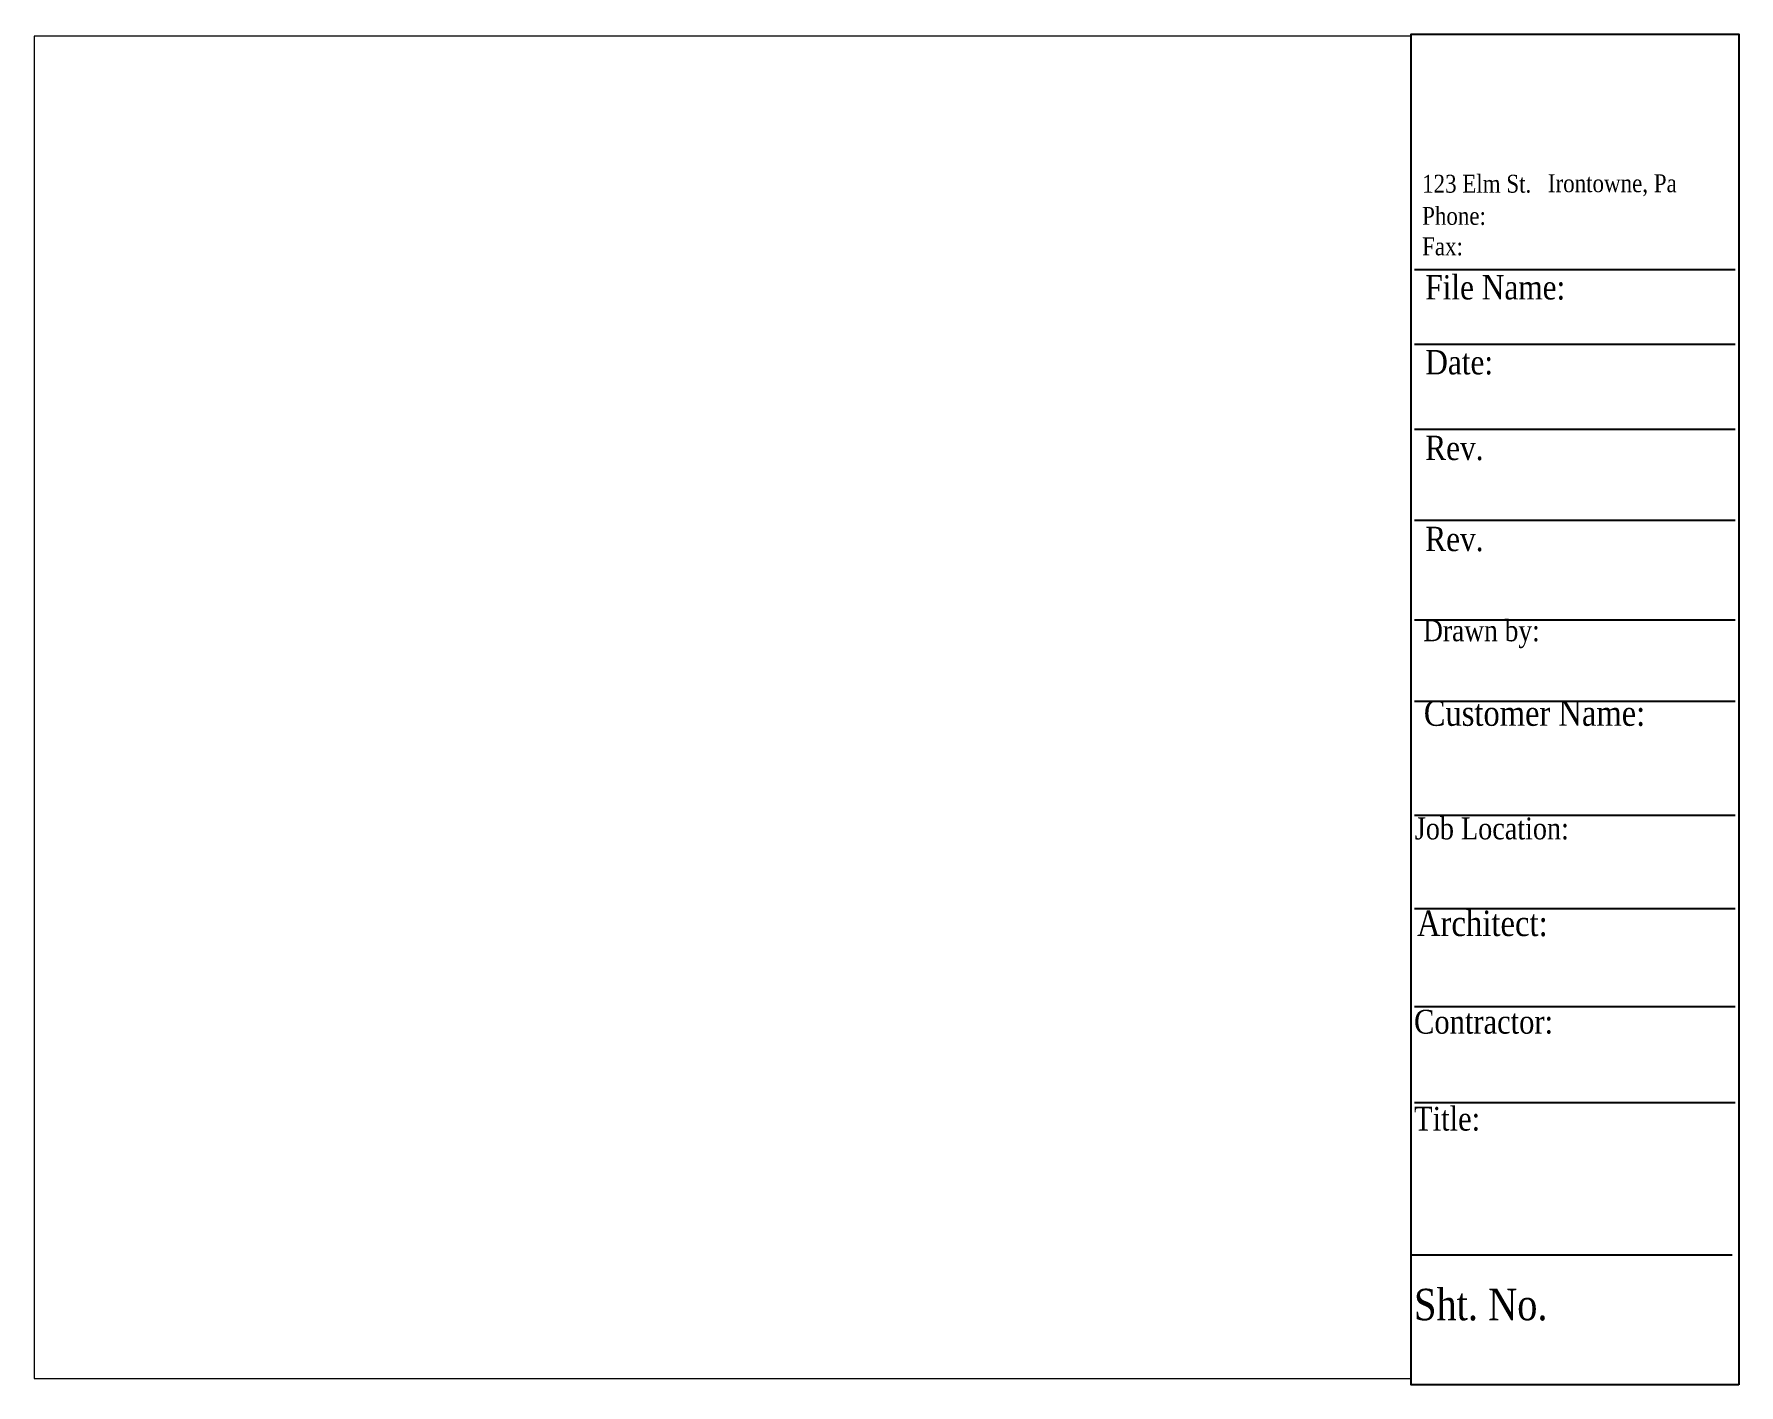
# Paper-space layout 'A size' of a CAD drawing. Header units: inches. Extents: x 0 to 10.1, y 0 to 8.
import ezdxf

# ---------------------------------------------------------------- set-up
doc = ezdxf.new("R2010")
doc.units = ezdxf.units.IN
doc.header["$MEASUREMENT"] = 0
doc.styles.add('DAVES', font='times.ttf', dxfattribs={"width": 0.85, "height": 2})

psp = doc.layouts.new('A size')

# ---------------------------------------------------------------- linework, layer by layer
for p, q in [((8.214, 6.636), (10.118, 6.636)), ((8.214, 6.191), (10.118, 6.191)), ((8.214, 5.686), (10.118, 5.686)), ((8.214, 5.146), (10.118, 5.146)), ((8.214, 4.555), (10.118, 4.555)), ((8.214, 4.07), (10.118, 4.07)), ((8.214, 3.394), (10.118, 3.394)), ((8.214, 2.84), (10.118, 2.84)), ((8.214, 2.256), (10.118, 2.256)), ((8.214, 1.687), (10.118, 1.687)), ((8.196, 0.782), (10.1, 0.782))]:
    psp.add_line(p, q)
psp.add_lwpolyline([(10.141, 0.009), (8.194, 0.009), (8.194, 8.034), (10.141, 8.034)], close=True)

# ---------------------------------------------------------------- texts
at = {"color": 7, "attachment_point": 1, "style": 'DAVES'}
for s, insert, char_height, width in [('123 Elm St.', (8.259, 7.198), 0.1063, 0.96049), ('Irontowne, Pa', (9.006, 7.201), 0.1063, 0.96049), ('Phone:', (8.259, 7.007), 0.1063, 1.65078), ('Fax:', (8.259, 6.826), 0.1063, 1.65078), ('File Name:', (8.278, 6.602), 0.1448, 1.24428), ('Date:', (8.278, 6.157), 0.1448, 1.24428), ('Rev.', (8.278, 5.648), 0.1448, 1.24428), ('Rev.', (8.278, 5.107), 0.1448, 1.24428), ('Drawn by:', (8.265, 4.554), 0.127, 1.09148), ('Customer Name:', (8.269, 4.075), 0.15055, 1.3173), ('Job Location:', (8.216, 3.38), 0.13023, 1.13951), ('Architect:', (8.228, 2.827), 0.1514, 1.32456), ('Contractor:', (8.211, 2.237), 0.14124, 1.23586), ('Title:', (8.211, 1.661), 0.1412, 1.23586), ('Sht. No.', (8.211, 0.58), 0.1868, 1.60505)]:
    psp.add_mtext(s, dxfattribs=dict(at, insert=insert, char_height=char_height, width=width))

# ---------------------------------------------------------------- viewports
at = {"layer": '0'}
psp.add_viewport(center=(4.105, 4.034), size=(8.18, 7.97502), view_center_point=(47.785, 30.859), view_height=69.23439, dxfattribs=at)

doc.saveas('drawing.dxf')
